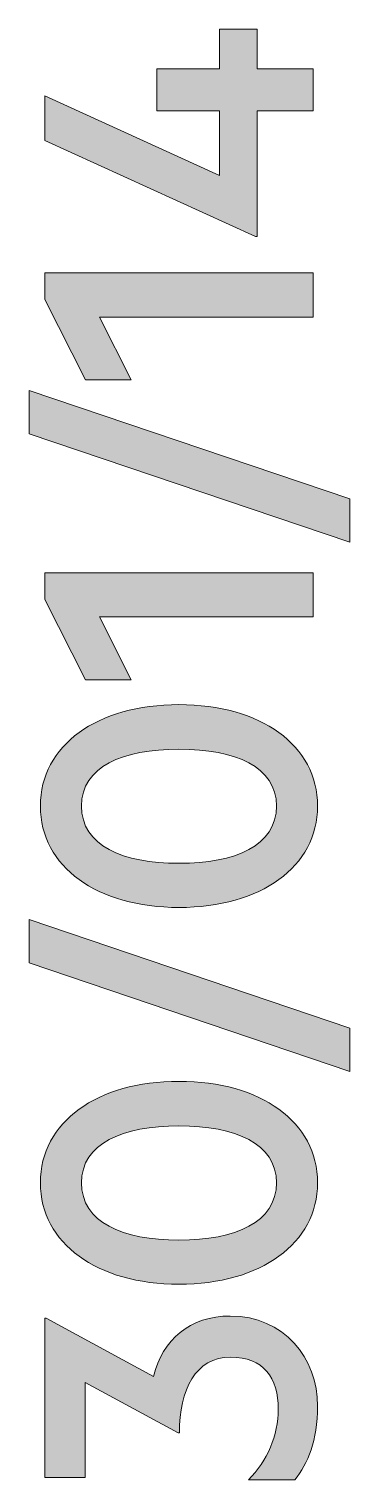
# Model space of a CAD drawing. Header units: inches. Extents: x 293.7 to 302.9, y 398.9 to 440.5.
import ezdxf

# ---------------------------------------------------------------- set-up
doc = ezdxf.new("R2010")
doc.units = ezdxf.units.IN
doc.header["$MEASUREMENT"] = 0
doc.layers.add('Layer 1', color=7, linetype='Continuous')

# ---------------------------------------------------------------- blocks, each defined once
blk = doc.blocks.new('block 2')
at = {"layer": 'Layer 1', "true_color": 0xffffff}
h = blk.add_hatch(color=7, dxfattribs=at)
h.dxf.hatch_style = 2
h.paths.add_polyline_path([(299.156, 436.309), (299.156, 438.165), (297.351, 438.165), (297.351, 439.369), (299.156, 439.369), (299.156, 440.51), (300.235, 440.51), (300.235, 439.369), (301.841, 439.369), (301.841, 438.165), (300.235, 438.165), (300.235, 434.552), (300.186, 434.552), (294.14, 437.312), (294.14, 438.591)])
h = blk.add_hatch(color=7, dxfattribs=at)
h.dxf.hatch_style = 2
h.paths.add_polyline_path([(301.841, 433.512), (301.841, 432.245), (295.707, 432.245), (296.623, 430.439), (295.306, 430.439), (294.14, 432.747), (294.14, 433.512)])
h = blk.add_hatch(color=7, dxfattribs=at)
h.dxf.hatch_style = 2
h.paths.add_polyline_path([(293.688, 428.897), (293.688, 430.139), (302.895, 427.028), (302.895, 425.786)])
h = blk.add_hatch(color=7, dxfattribs=at)
h.dxf.hatch_style = 2
h.paths.add_polyline_path([(301.841, 424.909), (301.841, 423.642), (295.707, 423.642), (296.623, 421.836), (295.306, 421.836), (294.14, 424.144), (294.14, 424.909)])
h = blk.add_hatch(color=7, dxfattribs=at)
h.dxf.hatch_style = 2
edge = h.paths.add_edge_path()
edge.add_spline(control_points=[(297.99, 415.302), (295.645, 415.302), (294.014, 416.469), (294.014, 418.212), (294.014, 419.956), (295.645, 421.122), (297.99, 421.122), (300.336, 421.122), (301.966, 419.956), (301.966, 418.212), (301.966, 416.469), (300.336, 415.302), (297.99, 415.302)], knot_values=[0, 0, 0, 0, 1, 1, 1, 2, 2, 2, 3, 3, 3, 4, 4, 4, 4], degree=3, periodic=1)
edge = h.paths.add_edge_path()
edge.add_spline(control_points=[(297.99, 416.569), (299.608, 416.569), (300.787, 417.071), (300.787, 418.212), (300.787, 419.341), (299.608, 419.843), (297.99, 419.843), (296.372, 419.843), (295.193, 419.341), (295.193, 418.212), (295.193, 417.071), (296.372, 416.569), (297.99, 416.569)], knot_values=[0, 0, 0, 0, 1, 1, 1, 2, 2, 2, 3, 3, 3, 4, 4, 4, 4], degree=3, periodic=1)
h = blk.add_hatch(color=7, dxfattribs=at)
h.dxf.hatch_style = 2
h.paths.add_polyline_path([(293.688, 413.71), (293.688, 414.952), (302.895, 411.841), (302.895, 410.599)])
h = blk.add_hatch(color=7, dxfattribs=at)
h.dxf.hatch_style = 2
edge = h.paths.add_edge_path()
edge.add_spline(control_points=[(297.99, 404.491), (295.645, 404.491), (294.014, 405.658), (294.014, 407.401), (294.014, 409.146), (295.645, 410.312), (297.99, 410.312), (300.336, 410.312), (301.966, 409.146), (301.966, 407.401), (301.966, 405.658), (300.336, 404.491), (297.99, 404.491)], knot_values=[0, 0, 0, 0, 1, 1, 1, 2, 2, 2, 3, 3, 3, 4, 4, 4, 4], degree=3, periodic=1)
edge = h.paths.add_edge_path()
edge.add_spline(control_points=[(297.99, 405.759), (299.608, 405.759), (300.787, 406.261), (300.787, 407.401), (300.787, 408.53), (299.608, 409.032), (297.99, 409.032), (296.372, 409.032), (295.193, 408.53), (295.193, 407.401), (295.193, 406.261), (296.372, 405.759), (297.99, 405.759)], knot_values=[0, 0, 0, 0, 1, 1, 1, 2, 2, 2, 3, 3, 3, 4, 4, 4, 4], degree=3, periodic=1)
h = blk.add_hatch(color=7, dxfattribs=at)
h.dxf.hatch_style = 2
edge = h.paths.add_edge_path()
edge.add_spline(control_points=[(294.14, 398.948), (294.14, 398.948), (294.14, 403.515), (294.14, 403.515), (294.14, 403.515), (294.177, 403.515), (294.177, 403.515), (294.177, 403.515), (297.263, 401.846), (297.263, 401.846), (297.501, 402.899), (298.316, 403.577), (299.458, 403.577), (301, 403.577), (301.966, 402.372), (301.966, 400.993), (301.966, 399.989), (301.69, 399.362), (301.314, 398.873), (301.314, 398.873), (299.984, 398.873), (299.984, 398.873), (300.523, 399.425), (300.838, 400.152), (300.838, 400.905), (300.838, 401.808), (300.411, 402.397), (299.471, 402.397), (298.467, 402.397), (298.003, 401.47), (298.003, 400.228), (298.003, 400.228), (297.965, 400.228), (297.965, 400.228), (297.965, 400.228), (295.294, 401.671), (295.294, 401.671), (295.294, 401.671), (295.294, 398.948), (295.294, 398.948), (295.294, 398.948), (294.14, 398.948), (294.14, 398.948)], knot_values=[0, 0, 0, 0, 1, 1, 1, 2, 2, 2, 3, 3, 3, 4, 4, 4, 5, 5, 5, 6, 6, 6, 7, 7, 7, 8, 8, 8, 9, 9, 9, 10, 10, 10, 11, 11, 11, 12, 12, 12, 13, 13, 13, 14, 14, 14, 14], degree=3, periodic=1)
at = {"layer": 'Layer 1', "lineweight": 0}
for points in [[(299.156, 436.309), (299.156, 438.165), (297.351, 438.165), (297.351, 439.369), (299.156, 439.369), (299.156, 440.51), (300.235, 440.51), (300.235, 439.369), (301.841, 439.369), (301.841, 438.165), (300.235, 438.165), (300.235, 434.552), (300.186, 434.552), (294.14, 437.312), (294.14, 438.591), (299.156, 436.309)], [(301.841, 433.512), (301.841, 432.245), (295.707, 432.245), (296.623, 430.439), (295.306, 430.439), (294.14, 432.747), (294.14, 433.512), (301.841, 433.512)], [(293.688, 428.897), (293.688, 430.139), (302.895, 427.028), (302.895, 425.786), (293.688, 428.897)], [(301.841, 424.909), (301.841, 423.642), (295.707, 423.642), (296.623, 421.836), (295.306, 421.836), (294.14, 424.144), (294.14, 424.909), (301.841, 424.909)], [(293.688, 413.71), (293.688, 414.952), (302.895, 411.841), (302.895, 410.599), (293.688, 413.71)]]:
    blk.add_lwpolyline(points, dxfattribs=at)
for points, knots in [([(297.99, 415.302), (295.645, 415.302), (294.014, 416.469), (294.014, 418.212), (294.014, 419.956), (295.645, 421.122), (297.99, 421.122), (300.336, 421.122), (301.966, 419.956), (301.966, 418.212), (301.966, 416.469), (300.336, 415.302), (297.99, 415.302)], [0, 0, 0, 0, 1, 1, 1, 2, 2, 2, 3, 3, 3, 4, 4, 4, 4]), ([(297.99, 416.569), (299.608, 416.569), (300.787, 417.071), (300.787, 418.212), (300.787, 419.341), (299.608, 419.843), (297.99, 419.843), (296.372, 419.843), (295.193, 419.341), (295.193, 418.212), (295.193, 417.071), (296.372, 416.569), (297.99, 416.569)], [0, 0, 0, 0, 1, 1, 1, 2, 2, 2, 3, 3, 3, 4, 4, 4, 4]), ([(297.99, 404.491), (295.645, 404.491), (294.014, 405.658), (294.014, 407.401), (294.014, 409.146), (295.645, 410.312), (297.99, 410.312), (300.336, 410.312), (301.966, 409.146), (301.966, 407.401), (301.966, 405.658), (300.336, 404.491), (297.99, 404.491)], [0, 0, 0, 0, 1, 1, 1, 2, 2, 2, 3, 3, 3, 4, 4, 4, 4]), ([(297.99, 405.759), (299.608, 405.759), (300.787, 406.261), (300.787, 407.401), (300.787, 408.53), (299.608, 409.032), (297.99, 409.032), (296.372, 409.032), (295.193, 408.53), (295.193, 407.401), (295.193, 406.261), (296.372, 405.759), (297.99, 405.759)], [0, 0, 0, 0, 1, 1, 1, 2, 2, 2, 3, 3, 3, 4, 4, 4, 4]), ([(294.14, 398.948), (294.14, 398.948), (294.14, 403.515), (294.14, 403.515), (294.14, 403.515), (294.177, 403.515), (294.177, 403.515), (294.177, 403.515), (297.263, 401.846), (297.263, 401.846), (297.501, 402.899), (298.316, 403.577), (299.458, 403.577), (301, 403.577), (301.966, 402.372), (301.966, 400.993), (301.966, 399.989), (301.69, 399.362), (301.314, 398.873), (301.314, 398.873), (299.984, 398.873), (299.984, 398.873), (300.523, 399.425), (300.838, 400.152), (300.838, 400.905), (300.838, 401.808), (300.411, 402.397), (299.471, 402.397), (298.467, 402.397), (298.003, 401.47), (298.003, 400.228), (298.003, 400.228), (297.965, 400.228), (297.965, 400.228), (297.965, 400.228), (295.294, 401.671), (295.294, 401.671), (295.294, 401.671), (295.294, 398.948), (295.294, 398.948), (295.294, 398.948), (294.14, 398.948), (294.14, 398.948)], [0, 0, 0, 0, 1, 1, 1, 2, 2, 2, 3, 3, 3, 4, 4, 4, 5, 5, 5, 6, 6, 6, 7, 7, 7, 8, 8, 8, 9, 9, 9, 10, 10, 10, 11, 11, 11, 12, 12, 12, 13, 13, 13, 14, 14, 14, 14])]:
    blk.add_open_spline(points, degree=3, knots=knots, dxfattribs=at)

msp = doc.modelspace()

# ---------------------------------------------------------------- block references
at = {"layer": 'Layer 1'}
msp.add_blockref('block 2', (0, 0), dxfattribs=at)

doc.saveas('drawing.dxf')
